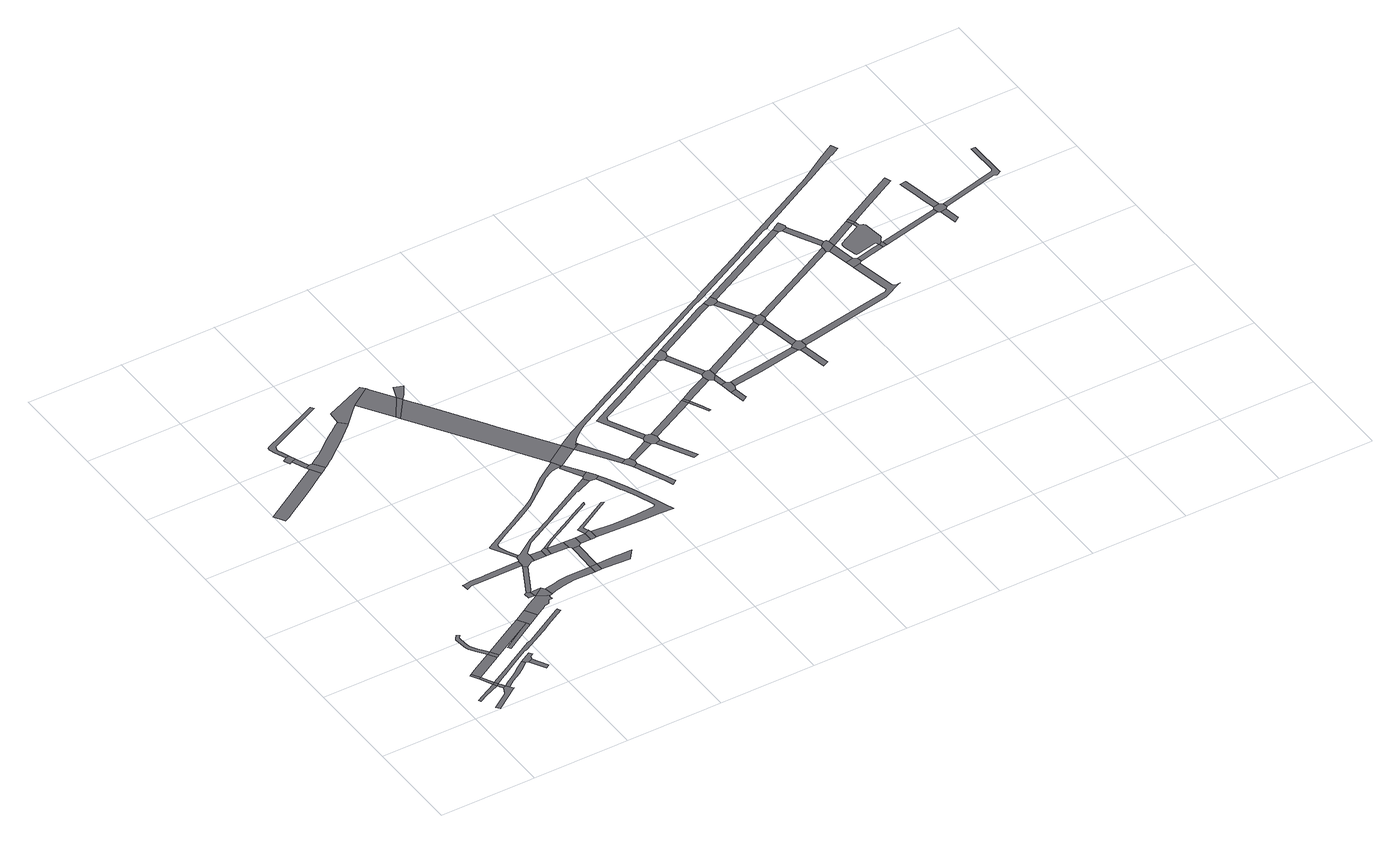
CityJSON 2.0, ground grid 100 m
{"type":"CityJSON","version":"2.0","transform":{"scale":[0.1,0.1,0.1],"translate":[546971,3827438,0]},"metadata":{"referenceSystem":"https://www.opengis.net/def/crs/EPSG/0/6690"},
"CityObjects":{
"road1":{"type":"Road","attributes":{"RoadStructureAttribute.sectionType":"1"},"geometry":[{"type":"MultiSurface","lod":"1","boundaries":[[[0,1,2,3,4,5]]]}]},
"road2":{"type":"Road","attributes":{"RoadStructureAttribute.sectionType":"1"},"geometry":[{"type":"MultiSurface","lod":"1","boundaries":[[[6,7,8,9,10,11,12,13,14,15]]]}]},
"road3":{"type":"Road","geometry":[{"type":"MultiSurface","lod":"1","boundaries":[[[16,17,18,19]]]}]},
"road4":{"type":"Road","attributes":{"function":"1","RoadStructureAttribute.sectionType":"6"},"geometry":[{"type":"MultiSurface","lod":"1","boundaries":[[[19,18,0,20]]]}]},
"road5":{"type":"Road","geometry":[{"type":"MultiSurface","lod":"1","boundaries":[[[20,0,5,21]]]}]},
"road6":{"type":"Road","geometry":[{"type":"MultiSurface","lod":"1","boundaries":[[[22,23,21,5,24,25,7,6]]]}]},
"road7":{"type":"Road","attributes":{"RoadStructureAttribute.sectionType":"1"},"geometry":[{"type":"MultiSurface","lod":"1","boundaries":[[[26,27,16,19,28]]]}]},
"road8":{"type":"Road","attributes":{"function":"1","RoadStructureAttribute.sectionType":"6"},"geometry":[{"type":"MultiSurface","lod":"1","boundaries":[[[29,30,31,32,33,6,15,34,35,36,37]]]}]},
"road9":{"type":"Road","attributes":{"RoadStructureAttribute.sectionType":"1"},"geometry":[{"type":"MultiSurface","lod":"1","boundaries":[[[38,39,40,41,42,43,44,45,46,47,48,49,50,51,52,53,26,54]]]}]},
"road10":{"type":"Road","geometry":[{"type":"MultiSurface","lod":"1","boundaries":[[[54,26,28,55]]]}]},
"road11":{"type":"Road","geometry":[{"type":"MultiSurface","lod":"1","boundaries":[[[56,57,58,29,37,59,60]]]}]},
"road12":{"type":"Road","geometry":[{"type":"MultiSurface","lod":"1","boundaries":[[[61,62,60,59]]]}]},
"road13":{"type":"Road","attributes":{"RoadStructureAttribute.sectionType":"1"},"geometry":[{"type":"MultiSurface","lod":"1","boundaries":[[[63,64,54,55,65]]]}]},
"road14":{"type":"Road","attributes":{"RoadStructureAttribute.sectionType":"1"},"geometry":[{"type":"MultiSurface","lod":"1","boundaries":[[[66,67,68,69,70,71,72,73,74,75,76,77,78,79,80,81,82,83,84,85,20,21]]]}]},
"road15":{"type":"Road","geometry":[{"type":"MultiSurface","lod":"1","boundaries":[[[65,86,87,88,89]]]}]},
"road16":{"type":"Road","attributes":{"RoadStructureAttribute.sectionType":"1"},"geometry":[{"type":"MultiSurface","lod":"1","boundaries":[[[90,91,92,93,94,95,96,97,98,99,100,101]]]}]},
"road17":{"type":"Road","geometry":[{"type":"MultiSurface","lod":"1","boundaries":[[[102,63,65,89,103]]]}]},
"road18":{"type":"Road","attributes":{"RoadStructureAttribute.sectionType":"1"},"geometry":[{"type":"MultiSurface","lod":"1","boundaries":[[[104,105,106,102,103,107,108,109,110,111,112,113,114,115,116,117]]]}]},
"road19":{"type":"Road","attributes":{"RoadStructureAttribute.sectionType":"1"},"geometry":[{"type":"MultiSurface","lod":"1","boundaries":[[[118,119,120,121,122,123,124,125,126,127,128,129]]]}]},
"road20":{"type":"Road","geometry":[{"type":"MultiSurface","lod":"1","boundaries":[[[130,131,132,133,134]]]}]},
"road21":{"type":"Road","geometry":[{"type":"MultiSurface","lod":"1","boundaries":[[[135,136,137,138,139,140,141,142]]]}]},
"road22":{"type":"Road","attributes":{"RoadStructureAttribute.sectionType":"1"},"geometry":[{"type":"MultiSurface","lod":"1","boundaries":[[[143,142,141,144,145,146]]]}]},
"road23":{"type":"Road","geometry":[{"type":"MultiSurface","lod":"1","boundaries":[[[147,134,133,148]]]}]},
"road24":{"type":"Road","geometry":[{"type":"MultiSurface","lod":"1","boundaries":[[[147,148,105,104,117,149,150]]]}]},
"road25":{"type":"Road","geometry":[{"type":"MultiSurface","lod":"1","boundaries":[[[151,152,146,145,153,90,101,154,155]]]}]},
"road26":{"type":"Road","attributes":{"RoadStructureAttribute.sectionType":"7"},"geometry":[{"type":"MultiSurface","lod":"1","boundaries":[[[156,157,130,134,158,159,160]]]}]},
"road27":{"type":"Road","attributes":{"RoadStructureAttribute.sectionType":"1"},"geometry":[{"type":"MultiSurface","lod":"1","boundaries":[[[161,162,163,164,165,166,167,168,169,137,136,170,171,172,173,174,175]]]}]},
"road28":{"type":"Road","geometry":[{"type":"MultiSurface","lod":"1","boundaries":[[[176,177,178,179,180,181,182,150,149,183,184,185,186,187]]]}]},
"road29":{"type":"Road","attributes":{"RoadStructureAttribute.sectionType":"1"},"geometry":[{"type":"MultiSurface","lod":"1","boundaries":[[[188,189,190,191,192,193,194,195,196,197,198,151,155,199,200,201,202,203,204,205,206]]]}]},
"road30":{"type":"Road","geometry":[{"type":"MultiSurface","lod":"1","boundaries":[[[207,208,209,210]]]}]},
"road31":{"type":"Road","geometry":[{"type":"MultiSurface","lod":"1","boundaries":[[[211,210,209,212,213]]]}]},
"road32":{"type":"Road","attributes":{"RoadStructureAttribute.sectionType":"1"},"geometry":[{"type":"MultiSurface","lod":"1","boundaries":[[[214,213,212,215,216]]]}]},
"road33":{"type":"Road","geometry":[{"type":"MultiSurface","lod":"1","boundaries":[[[217,176,187,218]]]}]},
"road34":{"type":"Road","geometry":[{"type":"MultiSurface","lod":"1","boundaries":[[[219,220,176,217,221]]]}]},
"road35":{"type":"Road","geometry":[{"type":"MultiSurface","lod":"1","boundaries":[[[216,215,222,219,221,223,224,225]]]}]},
"road36":{"type":"Road","attributes":{"RoadStructureAttribute.sectionType":"1"},"geometry":[{"type":"MultiSurface","lod":"1","boundaries":[[[226,227,228,229,230,217,218]]]}]},
"road37":{"type":"Road","attributes":{"RoadStructureAttribute.sectionType":"1"},"geometry":[{"type":"MultiSurface","lod":"1","boundaries":[[[231,232,233,234,235,236,237,238,239,240,241,242,243,244,245,246,247,248,249,250,251,252,253,254,255,256,257,258,259,260,261,262,263,264,265]]]}]},
"road38":{"type":"Road","attributes":{"RoadStructureAttribute.sectionType":"1"},"geometry":[{"type":"MultiSurface","lod":"1","boundaries":[[[266,225,224,267,268]]]}]},
"road39":{"type":"Road","attributes":{"RoadStructureAttribute.sectionType":"1"},"geometry":[{"type":"MultiSurface","lod":"1","boundaries":[[[269,270,271,272,273,274,275,276,277,278,279,280,246,245,281,118,129,156,160,282,208,207,283,284,285,286,287,288,289,290]]]}]},
"road40":{"type":"Road","attributes":{"RoadStructureAttribute.sectionType":"1"},"geometry":[{"type":"MultiSurface","lod":"1","boundaries":[[[291,292,293,294,295,296,297,298,299,300,301,302,211,213]]]}]},
"road41":{"type":"Road","geometry":[{"type":"MultiSurface","lod":"1","boundaries":[[[303,304,188,206,305,306,307,308]]]}]},
"road42":{"type":"Road","geometry":[{"type":"MultiSurface","lod":"1","boundaries":[[[309,268,267,310,311,312]]]}]},
"road43":{"type":"Road","attributes":{"function":"3","RoadStructureAttribute.sectionType":"7"},"geometry":[{"type":"MultiSurface","lod":"1","boundaries":[[[313,314,308,307,315,316,317,318,319]]]}]},
"road44":{"type":"Road","attributes":{"RoadStructureAttribute.sectionType":"1"},"geometry":[{"type":"MultiSurface","lod":"1","boundaries":[[[320,321,322,323,324,325,326,327,328,329,330,268,309]]]}]},
"road45":{"type":"Road","geometry":[{"type":"MultiSurface","lod":"1","boundaries":[[[319,318,331,332]]]}]},
"road46":{"type":"Road","attributes":{"RoadStructureAttribute.sectionType":"1"},"geometry":[{"type":"MultiSurface","lod":"1","boundaries":[[[333,334,335,336,319,332,337,338,339,340]]]}]},
"road47":{"type":"Road","attributes":{"function":"3","RoadStructureAttribute.sectionType":"7"},"geometry":[{"type":"MultiSurface","lod":"1","boundaries":[[[341,342,343,344,332,331,345,346,347]]]}]},
"road48":{"type":"Road","geometry":[{"type":"MultiSurface","lod":"1","boundaries":[[[348,349,350,351,352,353,354,355,356,357,358,359,360,361,362,363,364,365,366,367,368,312,311]]]}]},
"road49":{"type":"Road","geometry":[{"type":"MultiSurface","lod":"1","boundaries":[[[369,370,371,372,373,374,375]]]}]},
"road50":{"type":"Road","geometry":[{"type":"MultiSurface","lod":"1","boundaries":[[[376,375,374,377,378,269,290,359,358]]]}]},
"road51":{"type":"Road","geometry":[{"type":"MultiSurface","lod":"1","boundaries":[[[347,346,379,231,265,372,371,380,381,382]]]}]},
"road52":{"type":"Road","attributes":{"function":"1","RoadStructureAttribute.sectionType":"1"},"geometry":[{"type":"MultiSurface","lod":"1","boundaries":[[[383,384,385,386,387,388,389,390,391]]]}]},
"road53":{"type":"Road","geometry":[{"type":"MultiSurface","lod":"1","boundaries":[[[391,390,392,393,394,395,396]]]}]},
"road54":{"type":"Road","attributes":{"RoadStructureAttribute.sectionType":"1"},"geometry":[{"type":"MultiSurface","lod":"1","boundaries":[[[397,398,399,400,401,402,403,404,394,393]]]}]},
"road55":{"type":"Road","attributes":{"RoadStructureAttribute.sectionType":"1"},"geometry":[{"type":"MultiSurface","lod":"1","boundaries":[[[405,396,395,406]]]}]},
"road56":{"type":"Road","geometry":[{"type":"MultiSurface","lod":"1","boundaries":[[[407,408,405,406,409,410,411,412]]]}]},
"road57":{"type":"Road","attributes":{"RoadStructureAttribute.sectionType":"1"},"geometry":[{"type":"MultiSurface","lod":"1","boundaries":[[[413,414,415,416,410,409]]]}]},
"road58":{"type":"Road","attributes":{"function":"1"},"geometry":[{"type":"MultiSurface","lod":"1","boundaries":[[[417,418,419,420,421,422,423,408,407,424,425,426,427,428,429,430,431]]]}]},
"road59":{"type":"Road","attributes":{"RoadStructureAttribute.sectionType":"1"},"geometry":[{"type":"MultiSurface","lod":"1","boundaries":[[[432,433,434,412,411,435]]]}]},
"road60":{"type":"Road","geometry":[{"type":"MultiSurface","lod":"1","boundaries":[[[436,432,435,437]]]}]},
"road61":{"type":"Road","geometry":[{"type":"MultiSurface","lod":"1","boundaries":[[[438,439,440,441,437,435]]]}]},
"road62":{"type":"Road","attributes":{"RoadStructureAttribute.sectionType":"1"},"geometry":[{"type":"MultiSurface","lod":"1","boundaries":[[[442,443,436,437,444]]]}]},
"road63":{"type":"Road","geometry":[{"type":"MultiSurface","lod":"1","boundaries":[[[445,417,431,446,447,448,449]]]}]},
"road64":{"type":"Road","attributes":{"function":"1"},"geometry":[{"type":"MultiSurface","lod":"1","boundaries":[[[450,447,446,451,452,453]]]}]},
"road65":{"type":"Road","attributes":{"RoadStructureAttribute.sectionType":"1"},"geometry":[{"type":"MultiSurface","lod":"1","boundaries":[[[454,455,456,457]]]}]},
"road66":{"type":"Road","geometry":[{"type":"MultiSurface","lod":"1","boundaries":[[[453,452,458,442,444,459,460,461]]]}]},
"road67":{"type":"Road","geometry":[{"type":"MultiSurface","lod":"1","boundaries":[[[462,463,464,465,457,456,466,467]]]}]},
"road68":{"type":"Road","attributes":{"RoadStructureAttribute.sectionType":"1"},"geometry":[{"type":"MultiSurface","lod":"1","boundaries":[[[460,459,464,463]]]}]},
"road69":{"type":"Road","geometry":[{"type":"MultiSurface","lod":"1","boundaries":[[[468,469,470,471,445,449,472,473,474]]]}]},
"road70":{"type":"Road","attributes":{"RoadStructureAttribute.sectionType":"1"},"geometry":[{"type":"MultiSurface","lod":"1","boundaries":[[[475,476,467,466,477,478]]]}]},
"road71":{"type":"Road","attributes":{"RoadStructureAttribute.sectionType":"1"},"geometry":[{"type":"MultiSurface","lod":"1","boundaries":[[[479,480,481,461,460,482,483,484,485,486]]]}]},
"road72":{"type":"Road","attributes":{"RoadStructureAttribute.sectionType":"1"},"geometry":[{"type":"MultiSurface","lod":"1","boundaries":[[[487,488,489,490,491,492,493,494,495,496,497,498,499,500,501,502,503,504,505,347,382,381,380,388,387,506,507,508,509,510,511,512,513,514,515,516,517,518,519,520,521,522,523,524,525,526,527,528,529,530,531]]]}]},
"road73":{"type":"Road","geometry":[{"type":"MultiSurface","lod":"1","boundaries":[[[532,533,534,468,474,535,536,537]]]}]},
"road74":{"type":"Road","attributes":{"RoadStructureAttribute.sectionType":"1"},"geometry":[{"type":"MultiSurface","lod":"1","boundaries":[[[538,539,540,541]]]}]},
"road75":{"type":"Road","geometry":[{"type":"MultiSurface","lod":"1","boundaries":[[[542,543,475,478,541,540,544,545]]]}]},
"road76":{"type":"Road","attributes":{"function":"1","RoadStructureAttribute.sectionType":"6"},"geometry":[{"type":"MultiSurface","lod":"1","boundaries":[[[546,536,535,547,548,549]]]}]},
"road77":{"type":"Road","attributes":{"RoadStructureAttribute.sectionType":"1"},"geometry":[{"type":"MultiSurface","lod":"1","boundaries":[[[550,551,552,553,554,543,542]]]}]},
"road78":{"type":"Road","geometry":[{"type":"MultiSurface","lod":"1","boundaries":[[[549,548,479,486,552,551,555,556]]]}]},
"road79":{"type":"Road","geometry":[{"type":"MultiSurface","lod":"1","boundaries":[[[557,558,532,537,559,560]]]}]},
"road80":{"type":"Road","attributes":{"RoadStructureAttribute.sectionType":"1"},"geometry":[{"type":"MultiSurface","lod":"1","boundaries":[[[561,562,563,564,556,555,565,566]]]}]},
"road81":{"type":"Road","attributes":{"RoadStructureAttribute.sectionType":"1"},"geometry":[{"type":"MultiSurface","lod":"1","boundaries":[[[567,568,569,570,571,572,573,574,575,576,577,578,579,545,544]]]}]},
"road82":{"type":"Road","geometry":[{"type":"MultiSurface","lod":"1","boundaries":[[[580,581,582,557,560,583,584,585]]]}]},
"road83":{"type":"Road","attributes":{"function":"1","RoadStructureAttribute.sectionType":"6"},"geometry":[{"type":"MultiSurface","lod":"1","boundaries":[[[586,587,588,584,583,589,590,591]]]}]},
"road84":{"type":"Road","geometry":[{"type":"MultiSurface","lod":"1","boundaries":[[[592,593,594,595,576,575,596,597,598]]]}]},
"road85":{"type":"Road","attributes":{"RoadStructureAttribute.sectionType":"1"},"geometry":[{"type":"MultiSurface","lod":"1","boundaries":[[[599,600,594,593]]]}]},
"road86":{"type":"Road","geometry":[{"type":"MultiSurface","lod":"1","boundaries":[[[601,591,590,561,566,600,599,602]]]}]},
"road87":{"type":"Road","attributes":{"RoadStructureAttribute.sectionType":"1"},"geometry":[{"type":"MultiSurface","lod":"1","boundaries":[[[603,604,598,597,605]]]}]},
"road88":{"type":"Road","attributes":{"RoadStructureAttribute.sectionType":"1"},"geometry":[{"type":"MultiSurface","lod":"1","boundaries":[[[606,602,599,607,608]]]}]},
"road89":{"type":"Road","attributes":{"RoadStructureAttribute.sectionType":"1"},"geometry":[{"type":"MultiSurface","lod":"1","boundaries":[[[609,610,611,612,613,614,615,616,617,608,618,619,620,621,622,623,624,625,626,603,627]]]}]},
"road90":{"type":"Road","geometry":[{"type":"MultiSurface","lod":"1","boundaries":[[[627,603,605,628,629]]]}]},
"road91":{"type":"Road","geometry":[{"type":"MultiSurface","lod":"1","boundaries":[[[630,606,608,617,631]]]}]},
"road92":{"type":"Road","attributes":{"RoadStructureAttribute.sectionType":"1"},"geometry":[{"type":"MultiSurface","lod":"1","boundaries":[[[632,629,628,633]]]}]},
"road93":{"type":"Road","attributes":{"RoadStructureAttribute.sectionType":"1"},"geometry":[{"type":"MultiSurface","lod":"1","boundaries":[[[634,635,636,630,631,637,638,639]]]}]},
"road94":{"type":"Road","attributes":{"RoadStructureAttribute.sectionType":"1"},"geometry":[{"type":"MultiSurface","lod":"1","boundaries":[[[640,641,642,643,644]]]}]},
"road95":{"type":"Road","geometry":[{"type":"MultiSurface","lod":"1","boundaries":[[[645,646,632,633,644,643,647,648]]]}]},
"road96":{"type":"Road","attributes":{"RoadStructureAttribute.sectionType":"1"},"geometry":[{"type":"MultiSurface","lod":"1","boundaries":[[[649,650,651,652,653,654,655,656,657,646,645]]]}]},
"road97":{"type":"Road","attributes":{"RoadStructureAttribute.sectionType":"1"},"geometry":[{"type":"MultiSurface","lod":"1","boundaries":[[[658,659,660,661,662,663,664,665,666,667,668,648,647]]]}]}
},
"vertices":[
[401,332,0],[236,244,0],[167,208,0],[181,184,0],[260,221,0],[421,296,0],
[484,250,0],[454,236,0],[424,173,0],[417,159,0],[245,43,0],[275,1,0],[287,17,0],[520,175,0],[534,185,0],[508,218,0],
[310,558,0],[289,546,0],[335,465,0],[357,475,0],
[424,349,0],
[443,318,0],
[461,288,0],[456,296,0],[432,275,0],[436,268,0],
[590,719,0],[364,589,0],[638,636,0],
[796,471,0],[700,400,0],[656,365,0],[590,323,0],[523,280,0],[579,274,0],[681,333,0],[730,368,0],[818,437,0],
[587,787,0],[553,837,0],[519,889,0],[510,915,0],[503,973,0],[497,1055,0],[516,1080,0],[521,1087,0],[497,1103,0],[468,1066,0],[457,1052,0],[464,969,0],[471,906,0],[483,872,0],[520,815,0],[555,763,0],[625,739,0],
[673,656,0],
[903,486,0],[936,504,0],[918,540,0],[845,428,0],[891,453,0],
[936,270,0],[977,294,0],
[1077,998,0],[970,936,0],[1125,915,0],
[454,323,0],[553,380,0],[566,388,0],[659,442,0],[729,484,0],[899,584,0],[923,582,0],[1183,720,0],[1203,733,0],[1280,781,0],[1377,838,0],[1487,897,0],[1471,932,0],[1454,922,0],[1152,750,0],[1028,680,0],[988,667,0],[838,582,0],[690,500,0],[681,494,0],
[799,707,0],[815,679,0],[1076,835,0],[1147,877,0],
[641,3819,0],[0,3423,0],[66,3311,0],[120,3342,0],[159,3365,0],[332,3473,0],[478,3565,0],[643,3673,0],[653,3678,0],[664,3686,0],[672,3691,0],[709,3715,0],
[1208,1074,0],[1277,954,0],
[1502,1140,0],[1408,1190,0],[1294,1124,0],[1386,1020,0],[1403,1036,0],[1417,1036,0],[1448,1036,0],[1469,1076,0],[1471,1081,0],[1475,1081,0],[1513,1085,0],[1509,1108,0],[1506,1125,0],[1521,1130,0],
[1534,1693,0],[1172,1687,0],[1165,1687,0],[1027,1684,0],[945,1675,0],[927,1671,0],[937,1604,0],[968,1618,0],[990,1626,0],[1025,1626,0],[1055,1626,0],[1535,1624,0],
[1356,1279,0],[1335,1265,0],[1336,1201,0],[1400,1202,0],[1392,1264,0],
[591,4074,0],[587,4085,0],[549,4071,0],[509,4048,0],[512,4028,0],[536,3981,0],[565,3996,0],[614,4015,0],
[665,3880,0],[622,3863,0],[626,3854,0],[668,3872,0],
[1506,1268,0],[1410,1199,0],
[1549,1139,0],[1530,1229,0],
[705,3875,0],[690,3874,0],[635,3835,0],[733,3731,0],[782,3765,0],
[1526,1606,0],[1380,1324,0],[1411,1285,0],[1441,1341,0],[1568,1584,0],
[1124,4569,0],[1024,4523,0],[509,4290,0],[487,4275,0],[484,4265,0],[485,4253,0],[487,4238,0],[501,4201,0],[522,4144,0],[559,4158,0],[540,4209,0],[550,4238,0],[557,4258,0],[1040,4487,0],[1146,4537,0],
[2049,1280,0],[1795,1277,0],[1749,1273,0],[1712,1267,0],[1700,1265,0],[1647,1254,0],[1593,1240,0],[1606,1158,0],[1650,1168,0],[1703,1179,0],[1823,1198,0],[2048,1196,0],
[1218,4254,0],[1185,4229,0],[1098,4166,0],[1095,4164,0],[1076,4150,0],[1074,4148,0],[1043,4126,0],[972,4070,0],[919,4027,0],[826,3951,0],[765,3916,0],[817,3789,0],[851,3814,0],[898,3849,0],[1014,3942,0],[1134,4042,0],[1151,4057,0],[1271,4165,0],[1289,4184,0],
[1672,1715,0],[1670,1624,0],[1793,1622,0],[1794,1709,0],
[1838,1734,0],[1846,1621,0],[1852,1709,0],
[1884,1709,0],[2028,1618,0],[2029,1707,0],
[2120,1282,0],[2119,1196,0],
[2055,1588,0],[2054,1535,0],[2123,1587,0],
[2050,1594,0],[2143,1604,0],[2153,1612,0],[2154,1705,0],
[2160,1195,0],[2416,1181,0],[2495,1285,0],[2371,1287,0],[2324,1285,0],
[2547,2732,0],[2427,2650,0],[2333,2584,0],[2261,2523,0],[2162,2435,0],[2103,2387,0],[2038,2341,0],[1962,2298,0],[1961,2298,0],[1931,2280,0],[1792,2201,0],[1427,2002,0],[1424,1990,0],[1490,1869,0],[1557,1749,0],[1581,1769,0],[1566,1794,0],[1528,1868,0],[1521,1887,0],[1505,1931,0],[1500,1958,0],[1502,1986,0],[1509,2003,0],[1648,2080,0],[1892,2214,0],[1975,2263,0],[1998,2276,0],[2048,2306,0],[2120,2357,0],[2185,2410,0],[2279,2481,0],[2388,2569,0],[2455,2607,0],[2490,2623,0],[2600,2640,0],
[2243,1704,0],[2262,1610,0],[2264,1703,0],
[2663,2377,0],[2504,2291,0],[2300,2176,0],[2161,2100,0],[2081,2056,0],[2020,2022,0],[1919,1965,0],[1800,1904,0],[1758,1878,0],[1681,1820,0],[1624,1782,0],[1604,1769,0],[1545,1694,0],[1630,1625,0],[1664,1747,0],[1771,1856,0],[1887,1915,0],[2000,1975,0],[2178,2069,0],[2526,2256,0],[2536,2243,0],[2703,2322,0],
[1898,1741,0],[1966,1788,0],[2038,1829,0],[2150,1885,0],[2247,1936,0],[2481,2060,0],[2491,2090,0],[2319,1999,0],[2238,1954,0],[2147,1905,0],[1914,1778,0],[1899,1770,0],
[1655,4570,0],[1231,4392,0],[1333,4227,0],[1381,4276,0],[1483,4377,0],[1694,4524,0],
[2316,1726,0],[2305,1609,0],[2321,1608,0],[2324,1706,0],
[1705,4505,0],[1701,4512,0],[1487,4371,0],[1505,4343,0],[1619,4169,0],[1705,4035,0],[1859,4268,0],
[2312,1736,0],[2309,1741,0],[2291,1784,0],[2319,1799,0],[2550,1934,0],[2646,1990,0],[2631,2001,0],[2624,2007,0],[2306,1824,0],[2234,1783,0],[2261,1713,0],
[1729,3999,0],[1895,4213,0],
[1912,4402,0],[1868,4281,0],[1861,4270,0],[1860,4269,0],[1896,4215,0],[1897,4217,0],[1938,4270,0],[2003,4370,0],
[2397,3440,0],[2353,3508,0],[1992,4066,0],[1922,4172,0],[2171,3317,0],[2540,2747,0],[2756,2886,0],
[2824,1593,0],[2997,1587,0],[3133,1582,0],[3093,1689,0],[3076,1734,0],[3030,1858,0],[2945,2063,0],[2920,2125,0],[2878,2207,0],[2840,2281,0],[2809,2336,0],[2763,2311,0],[2829,2167,0],[2876,2067,0],[2891,2036,0],[2952,1910,0],[3017,1721,0],[2999,1698,0],[2804,1689,0],[2677,1685,0],[2557,1686,0],
[2721,2478,0],[2712,2492,0],[2610,2641,0],[2568,2619,0],[2651,2464,0],[2682,2407,0],[2742,2446,0],
[2790,2370,0],[2682,2397,0],[2677,2390,0],
[2549,2733,0],[2823,2779,0],[2762,2876,0],[2762,2877,0],
[3133,2421,0],[3038,2586,0],[3010,2629,0],[2977,2683,0],[2896,2822,0],[2824,2780,0],[2942,2598,0],[3083,2379,0],[3140,2409,0],
[3131,2298,0],[3144,2274,0],[3196,2302,0],[3203,2347,0],[3177,2400,0],
[3163,2238,0],[3186,2184,0],[3231,2078,0],[3282,1956,0],[3312,1871,0],[3365,1907,0],[3311,2036,0],[3236,2209,0],
[3426,2530,0],[3456,2472,0],
[3480,2603,0],[3431,2567,0],[3497,2453,0],[3551,2478,0],[3563,2531,0],[3530,2588,0],
[3543,2364,0],[3683,2095,0],[3737,2115,0],[3596,2391,0],
[4121,3489,0],[3886,3364,0],[3751,3293,0],[3443,3131,0],[3214,3010,0],[3328,2776,0],[3395,2640,0],[3443,2679,0],[3383,2801,0],[3304,2963,0],[3319,3003,0],[3522,3107,0],[3724,3210,0],[3876,3291,0],[4149,3437,0],
[4023,2845,0],[3916,2787,0],[3732,2693,0],[4056,2783,0],
[4048,2858,0],[4081,2799,0],
[4118,2654,0],[4153,2582,0],[4175,2590,0],[4141,2665,0],
[4366,3021,0],[4179,2929,0],[4381,2954,0],
[4251,3558,0],[4197,3420,0],[4257,3448,0],[4251,3460,0],[4269,3505,0],
[4340,3273,0],[4284,3244,0],[4375,3061,0],[4428,3087,0],
[4491,2540,0],[4543,2571,0],[4521,2713,0],[4465,2704,0],
[4369,3036,0],[4429,2932,0],[4476,3000,0],[4473,3077,0],
[4501,2846,0],[4498,2848,0],[4444,2839,0],[4447,2819,0],[4541,2763,0],[4538,2831,0],
[4934,3910,0],[4847,3871,0],[4715,3803,0],[4658,3774,0],[4716,3736,0],[4848,3805,0],[4957,3857,0],
[5274,2953,0],[4857,2881,0],[4858,2809,0],[5304,2891,0],
[5176,3447,0],[4853,3279,0],[4825,3263,0],[4561,3045,0],[4702,3120,0],[4854,3201,0],[4856,3202,0],[5195,3382,0],
[7121,5203,0],[6935,5094,0],[6699,4946,0],[6617,4898,0],[6575,4876,0],[5659,4399,0],[5598,4366,0],[4946,4027,0],[4923,4014,0],[4846,3976,0],[4715,3908,0],[4279,3683,0],[3902,3490,0],[3707,3390,0],[3409,3237,0],[3294,3176,0],[3215,3135,0],[2941,3000,0],[2782,2906,0],[2891,2832,0],[2857,2810,0],[2883,2847,0],[2917,2889,0],[2974,2940,0],[3039,2988,0],[3079,3014,0],[3352,3159,0],[3559,3268,0],[3896,3442,0],[4024,3508,0],[4715,3863,0],[4847,3931,0],[4944,3977,0],[4966,3987,0],[5606,4319,0],[5948,4497,0],[5973,4507,0],[5991,4504,0],[6008,4515,0],[6003,4520,0],[6592,4835,0],[6703,4894,0],[7040,5075,0],[7057,5082,0],[7152,5131,0],
[5032,3957,0],[4994,3937,0],[4972,3927,0],[5000,3845,0],[5055,3865,0],[5062,3898,0],
[5375,2571,0],[5435,2599,0],[5382,2889,0],[5320,2878,0],
[5358,3009,0],[5295,2977,0],[5397,2911,0],[5393,2981,0],
[5150,3690,0],[5098,3664,0],[5194,3487,0],[5248,3507,0],
[5322,3200,0],[5282,3410,0],[5222,3372,0],[5259,3178,0],[5296,2978,0],
[5299,3443,0],[5283,3500,0],
[6028,4466,0],[5617,4256,0],[5629,4190,0],[6057,4410,0],
[6273,4005,0],[6261,3999,0],[5756,3741,0],[5300,3509,0],[5777,3688,0],[6269,3940,0],
[5495,2931,0],[6387,3104,0],[6586,3200,0],[6598,3206,0],[6578,3202,0],[6554,3198,0],[6523,3215,0],[6523,3218,0],[6442,3632,0],[6361,3616,0],[6435,3243,0],[6444,3202,0],[6424,3172,0],
[6126,4522,0],[6073,4495,0],[6041,4472,0],[6092,4405,0],[6151,4426,0],[6156,4461,0],
[6242,4250,0],[6210,4311,0],[6190,4354,0],[6187,4222,0],[6280,4040,0],[6330,4080,0],
[6428,3729,0],[6423,3731,0],[6342,3715,0],[6348,3680,0],[6457,3654,0],[6470,3657,0],[6458,3709,0],
[6378,3976,0],[6299,3930,0],
[6355,4076,0],[6368,4056,0],
[6733,3774,0],[6680,3762,0],[6745,3720,0],
[6656,4211,0],[6444,4012,0],[6689,4149,0],
[6772,3812,0],[6782,3827,0],[6800,3843,0],[6804,3870,0],[6777,4072,0],[6765,4090,0],[6737,4099,0],[6727,4107,0],[6720,4153,0],[6700,4089,0],[6458,3962,0],[6446,3942,0],[6447,3904,0],[6473,3772,0],[6485,3762,0],[6505,3762,0],[6695,3804,0],[6720,3802,0],[6768,3792,0],
[6787,3730,0],[6775,3782,0],
[6685,4227,0],[6719,4164,0],
[7419,3931,0],[7429,3876,0],
[7285,4550,0],[7065,4431,0],[6826,4303,0],[6857,4240,0],[7169,4410,0],[7308,4485,0],
[7459,3823,0],[7486,3672,0],[7546,3713,0],[7517,3877,0],[7452,3864,0],
[7501,3967,0],[7436,3959,0],[7539,3902,0],[7533,3952,0],
[7472,4126,0],[7461,4187,0],[7455,4218,0],[7430,4355,0],[7421,4404,0],[7353,4391,0],[7357,4371,0],[7395,4169,0],[7409,4097,0],
[8145,4053,0],[8167,4036,0],[8217,4062,0],[8217,4085,0],[8211,4458,0],[8211,4479,0],[8168,4478,0],[8169,4439,0],[8174,4134,0],[8156,4113,0],[8149,4106,0]
]}
